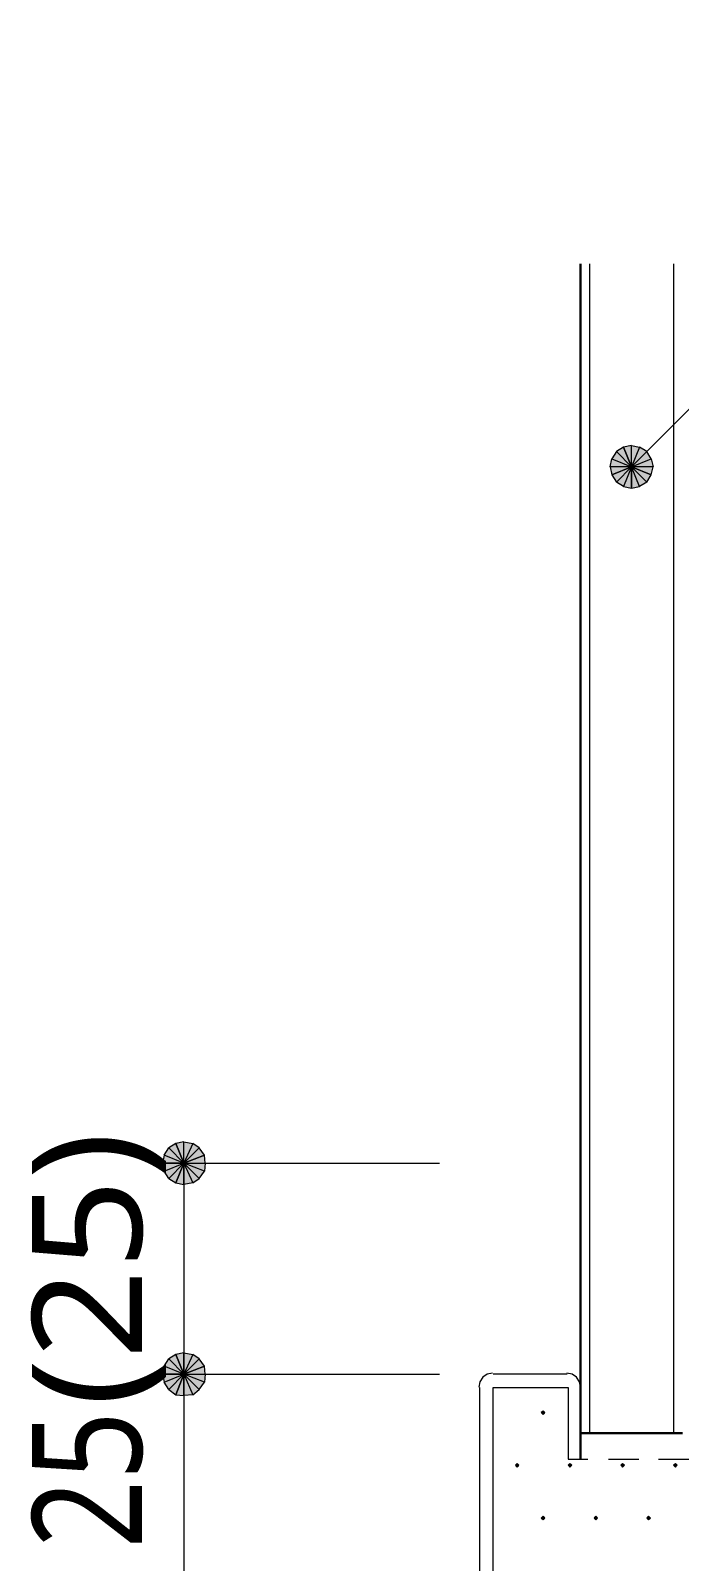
# Model space of a CAD drawing. Header units: millimetres. Extents: x 0 to 420, y 0 to 297.
# Drawn here: x 127.16 to 142.53, y 224.33 to 260.58 of the extents above; entities that cross this region are included whole.
import ezdxf
from ezdxf.enums import TextEntityAlignment as Align

# ---------------------------------------------------------------- set-up
doc = ezdxf.new("R2010")
doc.units = ezdxf.units.MM
doc.styles.add('kst32b', font='NotoSansJP-Variable.ttf')

msp = doc.modelspace()

# ---------------------------------------------------------------- hatches: boundary and pattern name
h = msp.add_hatch(color=7)
h.paths.add_polyline_path([(141.034, 250.613), (140.928, 250.444), (141.393, 250.254), (141.034, 250.613)])
h.paths.add_polyline_path([(140.928, 250.444), (141.393, 250.254), (140.885, 250.254), (140.928, 250.444)])
h.paths.add_polyline_path([(141.393, 250.254), (140.885, 250.254), (140.928, 250.063), (141.393, 250.254)])
for points in [[(141.203, 250.719), (141.034, 250.613), (141.393, 250.254), (141.203, 250.719)], [(131.276, 233.955), (131.149, 234.124), (130.789, 233.765), (131.276, 233.955)], [(131.276, 228.96), (131.149, 229.129), (130.789, 228.769), (131.276, 228.96)], [(139.298, 227.901), (139.277, 227.88), (139.255, 227.859), (139.277, 227.838), (139.298, 227.817), (139.319, 227.838), (139.34, 227.859), (139.319, 227.88), (139.298, 227.901)], [(138.684, 226.653), (138.663, 226.631), (138.642, 226.61), (138.663, 226.589), (138.684, 226.568), (138.705, 226.589), (138.726, 226.61), (138.705, 226.631), (138.684, 226.653)], [(139.933, 226.653), (139.912, 226.631), (139.891, 226.61), (139.912, 226.589), (139.933, 226.568), (139.954, 226.589), (139.975, 226.61), (139.954, 226.631), (139.933, 226.653)], [(141.182, 226.653), (141.161, 226.631), (141.139, 226.61), (141.161, 226.589), (141.182, 226.568), (141.203, 226.589), (141.224, 226.61), (141.203, 226.631), (141.182, 226.653)], [(142.43, 226.653), (142.409, 226.631), (142.388, 226.61), (142.409, 226.589), (142.43, 226.568), (142.452, 226.589), (142.473, 226.61), (142.452, 226.631), (142.43, 226.653)], [(139.298, 225.404), (139.277, 225.383), (139.255, 225.362), (139.277, 225.34), (139.298, 225.319), (139.319, 225.34), (139.34, 225.362), (139.319, 225.383), (139.298, 225.404)], [(140.547, 225.404), (140.526, 225.383), (140.504, 225.362), (140.526, 225.34), (140.547, 225.319), (140.568, 225.34), (140.589, 225.362), (140.568, 225.383), (140.547, 225.404)], [(141.796, 225.404), (141.774, 225.383), (141.753, 225.362), (141.774, 225.34), (141.796, 225.319), (141.817, 225.34), (141.838, 225.362), (141.817, 225.383), (141.796, 225.404)]]:
    msp.add_hatch(color=7).paths.add_polyline_path(points)
h = msp.add_hatch(color=7)
h.paths.add_polyline_path([(141.753, 250.613), (141.584, 250.719), (141.393, 250.254), (141.753, 250.613)])
h.paths.add_polyline_path([(141.584, 250.719), (141.393, 250.254), (141.393, 250.762), (141.584, 250.719)])
h.paths.add_polyline_path([(141.393, 250.254), (141.393, 250.762), (141.203, 250.719), (141.393, 250.254)])
h = msp.add_hatch(color=7)
h.paths.add_polyline_path([(141.859, 250.063), (141.901, 250.254), (141.393, 250.254), (141.859, 250.063)])
h.paths.add_polyline_path([(141.901, 250.254), (141.393, 250.254), (141.859, 250.444), (141.901, 250.254)])
h.paths.add_polyline_path([(141.393, 250.254), (141.859, 250.444), (141.753, 250.613), (141.393, 250.254)])
h = msp.add_hatch(color=7)
h.paths.add_polyline_path([(140.928, 250.063), (141.034, 249.894), (141.393, 250.254), (140.928, 250.063)])
h.paths.add_polyline_path([(141.034, 249.894), (141.393, 250.254), (141.203, 249.788), (141.034, 249.894)])
h.paths.add_polyline_path([(141.393, 250.254), (141.203, 249.788), (141.393, 249.746), (141.393, 250.254)])
h = msp.add_hatch(color=7)
h.paths.add_polyline_path([(141.393, 249.746), (141.584, 249.788), (141.393, 250.254), (141.393, 249.746)])
h.paths.add_polyline_path([(141.584, 249.788), (141.393, 250.254), (141.753, 249.894), (141.584, 249.788)])
h.paths.add_polyline_path([(141.393, 250.254), (141.753, 249.894), (141.859, 250.063), (141.393, 250.254)])
h = msp.add_hatch(color=7)
h.paths.add_polyline_path([(130.598, 234.23), (130.429, 234.124), (130.789, 233.765), (130.598, 234.23)])
h.paths.add_polyline_path([(130.429, 234.124), (130.789, 233.765), (130.323, 233.955), (130.429, 234.124)])
h.paths.add_polyline_path([(130.789, 233.765), (130.323, 233.955), (130.281, 233.765), (130.789, 233.765)])
h = msp.add_hatch(color=7)
h.paths.add_polyline_path([(131.149, 234.124), (131.001, 234.23), (130.789, 233.765), (131.149, 234.124)])
h.paths.add_polyline_path([(131.001, 234.23), (130.789, 233.765), (130.789, 234.273), (131.001, 234.23)])
h.paths.add_polyline_path([(130.789, 233.765), (130.789, 234.273), (130.598, 234.23), (130.789, 233.765)])
h = msp.add_hatch(color=7)
h.paths.add_polyline_path([(131.149, 233.405), (131.276, 233.574), (130.789, 233.765), (131.149, 233.405)])
h.paths.add_polyline_path([(131.276, 233.574), (130.789, 233.765), (131.297, 233.765), (131.276, 233.574)])
h.paths.add_polyline_path([(130.789, 233.765), (131.297, 233.765), (131.276, 233.955), (130.789, 233.765)])
h = msp.add_hatch(color=7)
h.paths.add_polyline_path([(130.281, 233.765), (130.323, 233.574), (130.789, 233.765), (130.281, 233.765)])
h.paths.add_polyline_path([(130.323, 233.574), (130.789, 233.765), (130.429, 233.405), (130.323, 233.574)])
h.paths.add_polyline_path([(130.789, 233.765), (130.429, 233.405), (130.598, 233.299), (130.789, 233.765)])
h = msp.add_hatch(color=7)
h.paths.add_polyline_path([(130.598, 233.299), (130.789, 233.257), (130.789, 233.765), (130.598, 233.299)])
h.paths.add_polyline_path([(130.789, 233.257), (130.789, 233.765), (131.001, 233.299), (130.789, 233.257)])
h.paths.add_polyline_path([(130.789, 233.765), (131.001, 233.299), (131.149, 233.405), (130.789, 233.765)])
h = msp.add_hatch(color=7)
h.paths.add_polyline_path([(130.598, 229.235), (130.429, 229.129), (130.789, 228.769), (130.598, 229.235)])
h.paths.add_polyline_path([(130.429, 229.129), (130.789, 228.769), (130.323, 228.96), (130.429, 229.129)])
h.paths.add_polyline_path([(130.789, 228.769), (130.323, 228.96), (130.281, 228.769), (130.789, 228.769)])
h = msp.add_hatch(color=7)
h.paths.add_polyline_path([(131.149, 229.129), (131.001, 229.235), (130.789, 228.769), (131.149, 229.129)])
h.paths.add_polyline_path([(131.001, 229.235), (130.789, 228.769), (130.789, 229.277), (131.001, 229.235)])
h.paths.add_polyline_path([(130.789, 228.769), (130.789, 229.277), (130.598, 229.235), (130.789, 228.769)])
h = msp.add_hatch(color=7)
h.paths.add_polyline_path([(130.281, 228.769), (130.323, 228.579), (130.789, 228.769), (130.281, 228.769)])
h.paths.add_polyline_path([(130.323, 228.579), (130.789, 228.769), (130.429, 228.409), (130.323, 228.579)])
h.paths.add_polyline_path([(130.789, 228.769), (130.429, 228.409), (130.598, 228.282), (130.789, 228.769)])
h = msp.add_hatch(color=7)
h.paths.add_polyline_path([(130.598, 228.282), (130.789, 228.261), (130.789, 228.769), (130.598, 228.282)])
h.paths.add_polyline_path([(130.789, 228.261), (130.789, 228.769), (131.001, 228.282), (130.789, 228.261)])
h.paths.add_polyline_path([(130.789, 228.769), (131.001, 228.282), (131.149, 228.409), (130.789, 228.769)])
h = msp.add_hatch(color=7)
h.paths.add_polyline_path([(131.149, 228.409), (131.276, 228.579), (130.789, 228.769), (131.149, 228.409)])
h.paths.add_polyline_path([(131.276, 228.579), (130.789, 228.769), (131.297, 228.769), (131.276, 228.579)])
h.paths.add_polyline_path([(130.789, 228.769), (131.297, 228.769), (131.276, 228.96), (130.789, 228.769)])

# ---------------------------------------------------------------- linework, layer by layer
at = {"lineweight": 13}
for points in [[(141.393, 250.254), (151.723, 260.583)], [(140.399, 255.058), (140.399, 227.372)], [(142.388, 255.058), (142.388, 227.372)], [(130.789, 233.765), (136.843, 233.765)], [(130.789, 233.765), (130.789, 228.769), (130.789, 223.774), (130.789, 220.768)], [(130.789, 228.769), (136.843, 228.769)], [(138.102, 228.79), (137.974, 228.765), (137.87, 228.694), (137.8, 228.59), (137.774, 228.462)], [(139.869, 228.769), (138.112, 228.769)], [(140.187, 228.462), (140.161, 228.59), (140.091, 228.694), (139.986, 228.765), (139.859, 228.79)], [(137.795, 228.452), (137.795, 224.091)], [(138.112, 228.452), (139.891, 228.452)], [(138.112, 224.091), (138.112, 228.452)], [(139.891, 228.452), (139.891, 226.758)], [(139.891, 226.758), (140.356, 226.758)], [(140.843, 226.758), (141.563, 226.758)], [(142.028, 226.758), (142.748, 226.758)]]:
    msp.add_lwpolyline(points, dxfattribs=at)
at = {"lineweight": 30}
for points in [[(140.187, 255.058), (140.187, 226.758)], [(142.6, 227.372), (140.187, 227.372)]]:
    msp.add_lwpolyline(points, dxfattribs=at)
at = {"lineweight": 0}
for points in [[(141.034, 250.613), (140.928, 250.444), (141.393, 250.254)], [(141.203, 250.719), (141.034, 250.613), (141.393, 250.254)], [(141.393, 250.254), (141.393, 250.762), (141.203, 250.719)], [(141.584, 250.719), (141.393, 250.254), (141.393, 250.762)], [(141.753, 250.613), (141.584, 250.719), (141.393, 250.254)], [(141.393, 250.254), (141.859, 250.444), (141.753, 250.613)], [(140.928, 250.444), (141.393, 250.254), (140.885, 250.254)], [(141.393, 250.254), (140.885, 250.254), (140.928, 250.063)], [(140.928, 250.063), (141.034, 249.894), (141.393, 250.254)], [(141.034, 249.894), (141.393, 250.254), (141.203, 249.788)], [(141.393, 250.254), (141.203, 249.788), (141.393, 249.746)], [(141.901, 250.254), (141.393, 250.254), (141.859, 250.444)], [(141.393, 249.746), (141.584, 249.788), (141.393, 250.254)], [(141.584, 249.788), (141.393, 250.254), (141.753, 249.894)], [(141.393, 250.254), (141.753, 249.894), (141.859, 250.063)], [(141.859, 250.063), (141.901, 250.254), (141.393, 250.254)], [(130.598, 234.23), (130.429, 234.124), (130.789, 233.765)], [(130.789, 233.765), (130.789, 234.273), (130.598, 234.23)], [(131.001, 234.23), (130.789, 233.765), (130.789, 234.273)], [(131.149, 234.124), (131.001, 234.23), (130.789, 233.765)], [(130.789, 233.765), (130.323, 233.955), (130.281, 233.765)], [(130.429, 234.124), (130.789, 233.765), (130.323, 233.955)], [(131.276, 233.955), (131.149, 234.124), (130.789, 233.765)], [(130.789, 233.765), (131.297, 233.765), (131.276, 233.955)], [(130.281, 233.765), (130.323, 233.574), (130.789, 233.765)], [(130.323, 233.574), (130.789, 233.765), (130.429, 233.405)], [(130.789, 233.765), (130.429, 233.405), (130.598, 233.299)], [(130.598, 233.299), (130.789, 233.257), (130.789, 233.765)], [(130.789, 233.257), (130.789, 233.765), (131.001, 233.299)], [(130.789, 233.765), (131.001, 233.299), (131.149, 233.405)], [(131.149, 233.405), (131.276, 233.574), (130.789, 233.765)], [(131.276, 233.574), (130.789, 233.765), (131.297, 233.765)], [(130.429, 229.129), (130.789, 228.769), (130.323, 228.96)], [(130.598, 229.235), (130.429, 229.129), (130.789, 228.769)], [(130.789, 228.769), (130.789, 229.277), (130.598, 229.235)], [(131.001, 229.235), (130.789, 228.769), (130.789, 229.277)], [(131.149, 229.129), (131.001, 229.235), (130.789, 228.769)], [(131.276, 228.96), (131.149, 229.129), (130.789, 228.769)], [(130.789, 228.769), (130.323, 228.96), (130.281, 228.769)], [(130.281, 228.769), (130.323, 228.579), (130.789, 228.769)], [(130.323, 228.579), (130.789, 228.769), (130.429, 228.409)], [(130.789, 228.769), (130.429, 228.409), (130.598, 228.282)], [(130.598, 228.282), (130.789, 228.261), (130.789, 228.769)], [(130.789, 228.769), (131.297, 228.769), (131.276, 228.96)], [(130.789, 228.261), (130.789, 228.769), (131.001, 228.282)], [(130.789, 228.769), (131.001, 228.282), (131.149, 228.409)], [(131.149, 228.409), (131.276, 228.579), (130.789, 228.769)], [(131.276, 228.579), (130.789, 228.769), (131.297, 228.769)], [(139.298, 227.901), (139.277, 227.88), (139.255, 227.859), (139.277, 227.838), (139.298, 227.817), (139.319, 227.838), (139.34, 227.859), (139.319, 227.88)], [(138.684, 226.653), (138.663, 226.631), (138.642, 226.61), (138.663, 226.589), (138.684, 226.568), (138.705, 226.589), (138.726, 226.61), (138.705, 226.631)], [(139.933, 226.653), (139.912, 226.631), (139.891, 226.61), (139.912, 226.589), (139.933, 226.568), (139.954, 226.589), (139.975, 226.61), (139.954, 226.631)], [(141.182, 226.653), (141.161, 226.631), (141.139, 226.61), (141.161, 226.589), (141.182, 226.568), (141.203, 226.589), (141.224, 226.61), (141.203, 226.631)], [(142.43, 226.653), (142.409, 226.631), (142.388, 226.61), (142.409, 226.589), (142.43, 226.568), (142.452, 226.589), (142.473, 226.61), (142.452, 226.631)], [(139.298, 225.404), (139.277, 225.383), (139.255, 225.362), (139.277, 225.34), (139.298, 225.319), (139.319, 225.34), (139.34, 225.362), (139.319, 225.383)], [(140.547, 225.404), (140.526, 225.383), (140.504, 225.362), (140.526, 225.34), (140.547, 225.319), (140.568, 225.34), (140.589, 225.362), (140.568, 225.383)], [(141.796, 225.404), (141.774, 225.383), (141.753, 225.362), (141.774, 225.34), (141.796, 225.319), (141.817, 225.34), (141.838, 225.362), (141.817, 225.383)]]:
    msp.add_lwpolyline(points, close=True, dxfattribs=at)

# ---------------------------------------------------------------- texts
at = {"style": 'kst32b'}
for s, p, p2 in [('(25)', (129.794, 228.007), (129.794, 234.505)), ('25', (129.794, 224.642), (129.794, 227.89))]:
    msp.add_text(s, height=2.5989, dxfattribs=at).set_placement(p, p2, align=Align.FIT)

doc.saveas('drawing.dxf')
